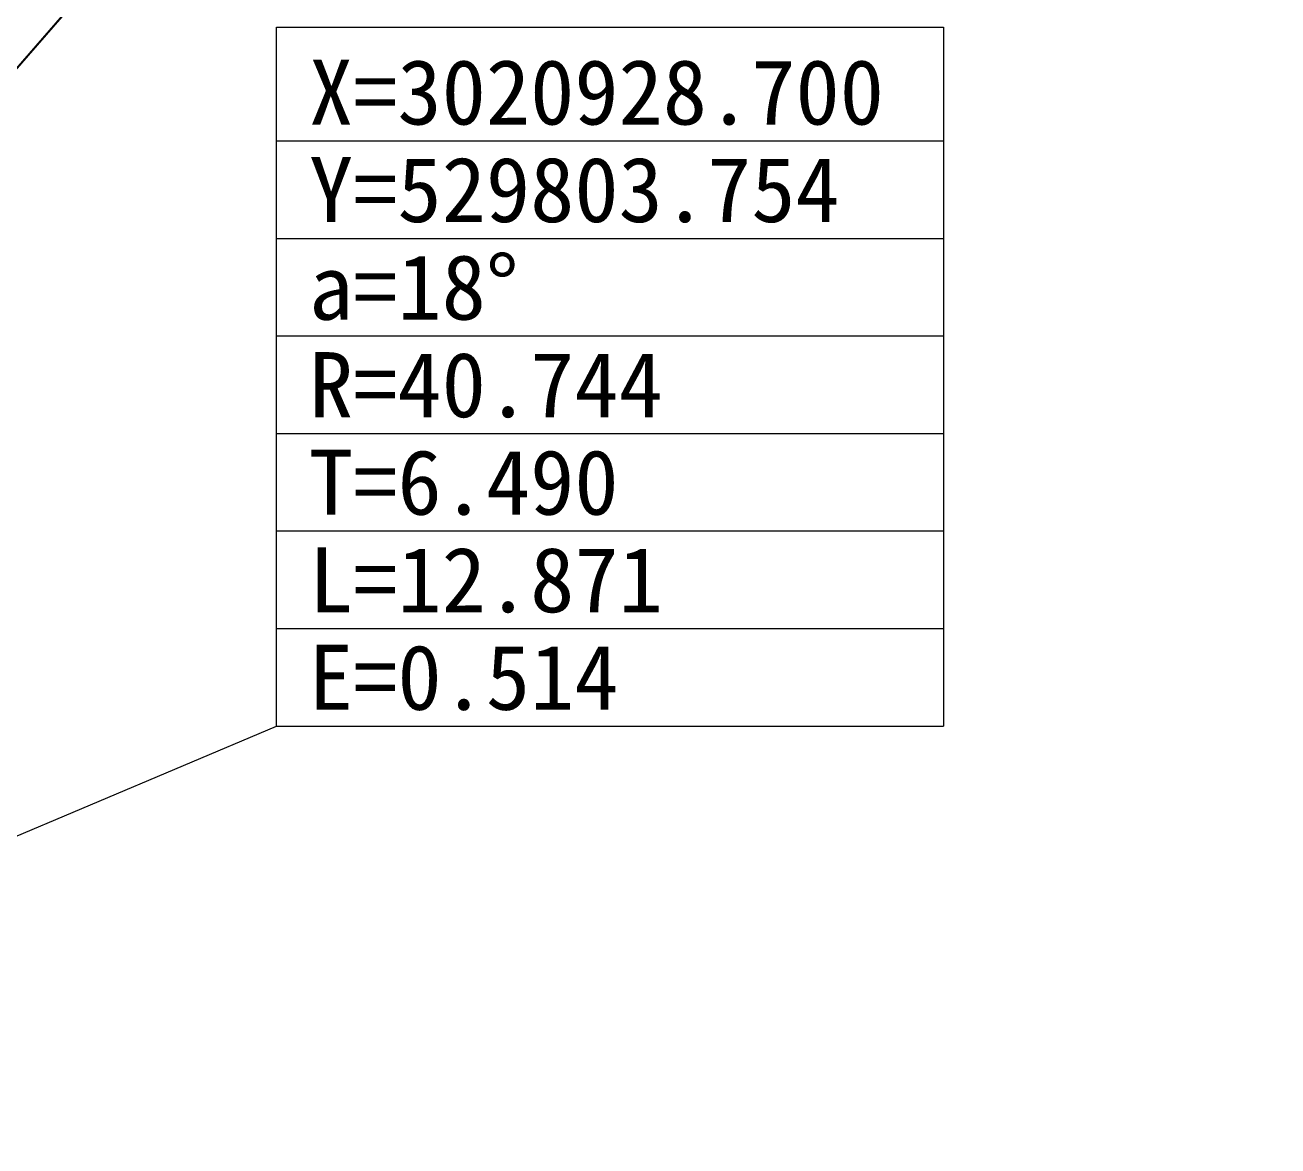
# Model space of a CAD drawing. Extents: x 529560 to 530007, y 3020685 to 3021211.
# Drawn here: x 529796.02 to 529834.56, y 3020915.79 to 3020950.26 of the extents above; entities that cross this region are included whole.
import ezdxf
from ezdxf.enums import TextEntityAlignment as Align

# ---------------------------------------------------------------- set-up
doc = ezdxf.new("R2010")
doc.units = 0
doc.header["$LTSCALE"] = 0.5
doc.layers.add('ass', color=7, linetype='CONTINUOUS')
doc.layers.add('PP-DL-DHBZ', color=7, linetype='CONTINUOUS', lineweight=0)
doc.styles.add('黑体', font='simhei.ttf')

msp = doc.modelspace()

# ---------------------------------------------------------------- linework, layer by layer
at = {"layer": 'ass', "color": 0, "linetype": 'Continuous', "flags": 128}
for points in [[(529792.9991989704, 3020945.768886601), (529858.9538458546, 3021021.582912249), (529864.1048458547, 3021023.883912248), (529884.8158458553, 3021048.168912248), (529885.3418458556, 3021051.703912247), (529913.6978458564, 3021084.128912246), (529951.8744397787, 3021129.87729555), (529954.5588458581, 3021130.904912245), (529956.1748458577, 3021130.382912244), (529962.0963047484, 3021124.438727208)], [(529785.0526310889, 3020936.476556955), (529785.202845852, 3020936.81891225), (529805.2948458529, 3020959.883912249)]]:
    msp.add_lwpolyline(points, dxfattribs=at)
at = {"layer": 'PP-DL-DHBZ'}
for p, q in [((529803.753516115, 3020946.700004548), (529824.2703700477, 3020946.700004548)), ((529803.753516115, 3020943.700004548), (529824.2703700477, 3020943.700004548)), ((529803.753516115, 3020940.700004548), (529824.2703700477, 3020940.700004548)), ((529803.753516115, 3020937.700004548), (529824.2703700477, 3020937.700004548)), ((529803.753516115, 3020934.700004548), (529824.2703700477, 3020934.700004548)), ((529803.753516115, 3020931.700004548), (529824.2703700477, 3020931.700004548)), ((529773.2025146405, 3020915.787789205), (529803.753516115, 3020928.700004548)), ((529803.753516115, 3020928.700004548), (529824.2703700477, 3020928.700004548))]:
    msp.add_line(p, q, dxfattribs=at)
msp.add_lwpolyline([(529803.753516115, 3020928.700004548), (529803.753516115, 3020950.200004548), (529824.2703700477, 3020950.200004548), (529824.2703700477, 3020928.700004548)], dxfattribs=at)

# ---------------------------------------------------------------- texts
at = {"layer": 'PP-DL-DHBZ', "style": '黑体'}
for s, p in [('X=3020928.700', (529804.753516115, 3020949.200004548)), ('Y=529803.754', (529804.753516115, 3020946.200004548)), ('a=18%%d', (529804.753516115, 3020943.200004548)), ('R=40.744', (529804.753516115, 3020940.200004548)), ('T=6.490', (529804.753516115, 3020937.200004548)), ('L=12.871', (529804.753516115, 3020934.200004548)), ('E=0.514', (529804.753516115, 3020931.200004548))]:
    msp.add_text(s, height=2, dxfattribs=at).set_placement(p, align=Align.TOP_LEFT)

doc.saveas('drawing.dxf')
